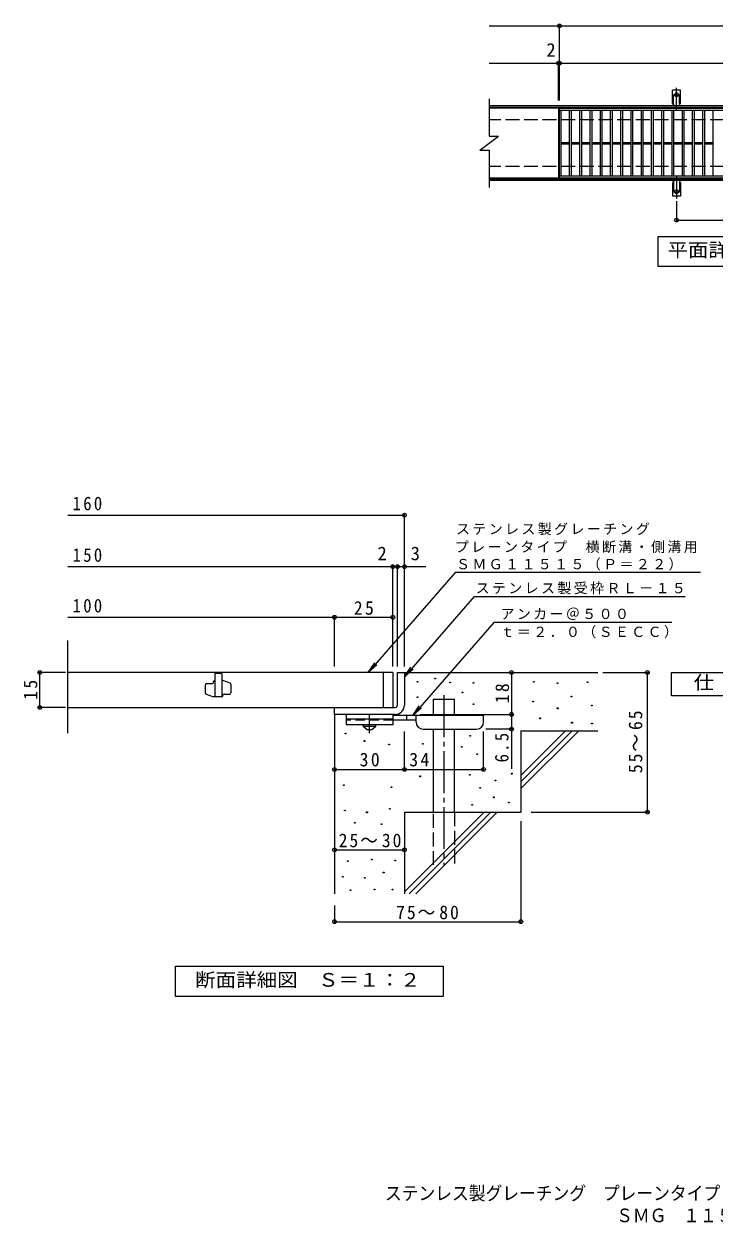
# Model space of a CAD drawing. Units: millimetres, scale not verified, with parts at other scales. Extents: x -325 to 314, y -275 to 246.
# Drawn here: x -325 to -29, y -275 to 240 of the extents above; entities that cross this region are included whole.
import ezdxf
from ezdxf.enums import TextEntityAlignment as Align

# ---------------------------------------------------------------- set-up
doc = ezdxf.new("R2010")
doc.units = ezdxf.units.MM
doc.header["$LTSCALE"] = 2
doc.header["$PDMODE"] = 32
doc.header["$PDSIZE"] = 1.6
for name, pattern in [('CHAIN1', [8, 5, -1, 1, -1]), ('CHAIN2', [12, 9, -1, 1, -1]), ('DASHED2', [3, 2, -1]), ('DASHED3', [4, 3, -1])]:
    doc.linetypes.add(name, pattern=pattern)
for name, color, linetype, lineweight in [('C-1', 2, 'Continuous', 9), ('C-2', 3, 'Continuous', 9), ('C-4', 7, 'Continuous', 9), ('C-5', 7, 'Continuous', 9), ('C-A', 3, 'Continuous', 9), ('D-0', 7, 'Continuous', 9), ('D-1', 2, 'Continuous', 9), ('D-2', 3, 'Continuous', 9), ('D-4', 7, 'Continuous', 9), ('D-5', 7, 'Continuous', 9), ('D-6', 6, 'Continuous', 9), ('D-9', 4, 'Continuous', 9)]:
    doc.layers.add(name, color=color, linetype=linetype, lineweight=lineweight)
doc.layers.add('F-5_F-5ﾚｲﾔ', color=2, linetype='Continuous')
doc.styles.add('ＭＳ ゴシック', font='')
doc.styles.get('ＭＳ ゴシック').set_extended_font_data('MS Gothic')

msp = doc.modelspace()

# ---------------------------------------------------------------- linework, layer by layer
at = {"layer": 'C-1'}
for p, q in [((135.542, 204.942), (-125.458, 204.942)), ((135.542, 204.341), (-125.458, 204.341)), ((135.542, 173.541), (-125.458, 173.541)), ((135.542, 172.941), (-125.458, 172.941))]:
    msp.add_line(p, q, dxfattribs=at)
at = {"layer": 'C-1', "linetype": 'DASHED3'}
for p, q in [((135.542, 198.941), (-125.458, 198.941)), ((135.542, 178.941), (-125.458, 178.941))]:
    msp.add_line(p, q, dxfattribs=at)
at = {"layer": 'C-2'}
for p, q in [((-125.458, 207.941), (-125.458, 191.941)), ((-95.658, 203.941), (-125.458, 203.941)), ((-95.658, 203.941), (-95.658, 173.941)), ((-95.258, 203.141), (103.542, 203.141)), ((-94.458, 174.741), (-94.458, 203.141)), ((-90.858, 174.741), (-90.858, 203.141)), ((-90.058, 174.741), (-90.058, 203.141)), ((-86.458, 174.741), (-86.458, 203.141)), ((-85.658, 174.741), (-85.658, 203.141)), ((-82.058, 174.741), (-82.058, 203.141)), ((-81.258, 174.741), (-81.258, 203.141)), ((-77.658, 174.741), (-77.658, 203.141)), ((-76.858, 174.741), (-76.858, 203.141)), ((-73.258, 174.741), (-73.258, 203.141)), ((-72.458, 174.741), (-72.458, 203.141)), ((-68.858, 174.741), (-68.858, 203.141)), ((-68.058, 174.741), (-68.058, 203.141)), ((-64.458, 174.741), (-64.458, 203.141)), ((-63.658, 174.741), (-63.658, 203.141)), ((-60.058, 174.741), (-60.058, 203.141)), ((-59.258, 174.741), (-59.258, 203.141)), ((-55.658, 174.741), (-55.658, 203.141)), ((-54.858, 174.741), (-54.858, 203.141)), ((-51.258, 174.741), (-51.258, 203.141)), ((-50.458, 174.741), (-50.458, 203.141)), ((-46.858, 174.741), (-46.858, 203.141)), ((-46.058, 174.741), (-46.058, 203.141)), ((-42.458, 174.741), (-42.458, 203.141)), ((-41.658, 174.741), (-41.658, 203.141)), ((-38.058, 174.741), (-38.058, 203.141)), ((-37.258, 174.741), (-37.258, 203.141)), ((-33.658, 174.741), (-33.658, 203.141)), ((-32.858, 174.741), (-32.858, 203.141)), ((-29.258, 174.741), (-29.258, 203.141)), ((-129.458, 185.941), (-121.458, 191.941)), ((-125.458, 191.941), (-121.458, 191.941)), ((-129.458, 185.941), (-125.458, 185.941)), ((-125.458, 185.941), (-125.458, 169.941)), ((-94.458, 189.241), (-90.858, 189.241)), ((-94.458, 188.641), (-90.858, 188.641)), ((-90.058, 189.241), (-86.458, 189.241)), ((-90.058, 188.641), (-86.458, 188.641)), ((-85.658, 189.241), (-82.058, 189.241)), ((-85.658, 188.641), (-82.058, 188.641)), ((-81.258, 189.241), (-77.658, 189.241)), ((-81.258, 188.641), (-77.658, 188.641)), ((-76.858, 189.241), (-73.258, 189.241)), ((-76.858, 188.641), (-73.258, 188.641)), ((-72.458, 189.241), (-68.858, 189.241)), ((-72.458, 188.641), (-68.858, 188.641)), ((-68.058, 189.241), (-64.458, 189.241)), ((-68.058, 188.641), (-64.458, 188.641)), ((-63.658, 189.241), (-60.058, 189.241)), ((-63.658, 188.641), (-60.058, 188.641)), ((-59.258, 189.241), (-55.658, 189.241)), ((-59.258, 188.641), (-55.658, 188.641)), ((-54.858, 189.241), (-51.258, 189.241)), ((-54.858, 188.641), (-51.258, 188.641)), ((-50.458, 189.241), (-46.858, 189.241)), ((-50.458, 188.641), (-46.858, 188.641)), ((-46.058, 189.241), (-42.458, 189.241)), ((-46.058, 188.641), (-42.458, 188.641)), ((-41.658, 189.241), (-38.058, 189.241)), ((-41.658, 188.641), (-38.058, 188.641)), ((-37.258, 189.241), (-33.658, 189.241)), ((-37.258, 188.641), (-33.658, 188.641)), ((-32.858, 189.241), (-29.258, 189.241)), ((-32.858, 188.641), (-29.258, 188.641)), ((-95.658, 173.941), (-125.458, 173.941)), ((103.542, 174.741), (-95.258, 174.741)), ((103.542, 173.941), (-95.258, 173.941))]:
    msp.add_line(p, q, dxfattribs=at)
msp.add_lwpolyline([(-95.258, 173.941), (-95.258, 203.941), (103.542, 203.941)], dxfattribs=at)
at = {"layer": 'C-4'}
for p, q in [((-125.458, 239.341), (135.542, 239.341)), ((-95.258, 207.341), (-95.258, 239.941)), ((-125.458, 223.341), (135.542, 223.341)), ((-95.658, 207.341), (-95.658, 223.941)), ((-44.958, 163.998), (-44.958, 155.341)), ((-44.958, 155.941), (55.042, 155.941))]:
    msp.add_line(p, q, dxfattribs=at)
for p in [(-95.258, 239.341), (-95.658, 223.341), (-95.258, 223.341), (-44.958, 155.941)]:
    msp.add_point(p, dxfattribs=at)
at = {"layer": 'C-5'}
msp.add_lwpolyline([(-52.858, 135.941), (-52.858, 148.941), (62.142, 148.941), (62.142, 135.941)], close=True, dxfattribs=at)
at = {"layer": 'C-A'}
for p, q in [((-46.708, 205.942), (-46.708, 211.742)), ((-43.208, 211.742), (-46.708, 211.742)), ((-43.208, 205.942), (-43.208, 211.742)), ((-46.708, 205.942), (-46.458, 205.942)), ((-46.558, 205.142), (-46.458, 205.142)), ((-43.459, 205.142), (-43.357, 205.142)), ((-43.208, 205.942), (-43.458, 205.942)), ((-46.708, 171.941), (-46.458, 171.941)), ((-46.708, 171.941), (-46.708, 166.141)), ((-46.558, 172.741), (-46.458, 172.741)), ((-43.459, 172.741), (-43.357, 172.741)), ((-43.208, 171.941), (-43.458, 171.941)), ((-43.208, 171.941), (-43.208, 166.141)), ((-43.208, 166.141), (-46.708, 166.141))]:
    msp.add_line(p, q, dxfattribs=at)
at = {"layer": 'C-A', "linetype": 'DASHED2'}
for p, q in [((-46.308, 205.912), (-46.308, 211.742)), ((-43.608, 205.912), (-43.608, 211.742)), ((-46.308, 171.971), (-46.308, 166.141)), ((-43.608, 171.971), (-43.608, 166.141))]:
    msp.add_line(p, q, dxfattribs=at)
at = {"layer": 'C-A', "color": 7, "linetype": 'CHAIN2'}
for p, q in [((-44.958, 203.248), (-44.958, 212.728)), ((-46.114, 209.742), (-43.803, 209.742)), ((-44.958, 174.635), (-44.958, 165.155)), ((-46.114, 168.141), (-43.803, 168.141))]:
    msp.add_line(p, q, dxfattribs=at)
at = {"layer": 'C-A'}
for centre in [(-44.958, 209.742), (-44.958, 168.141)]:
    msp.add_circle(centre, 0.85, dxfattribs=at)
for centre, start, end in [((-46.558, 204.742), 90.27596, 150.00047), ((-46.458, 205.542), 270, 90), ((-43.458, 205.542), 90, 269.8667), ((-43.358, 204.742), 29.99927, 89.75836), ((-46.558, 173.141), 209.99951, 269.72403), ((-46.458, 172.341), 270, 90), ((-43.458, 172.341), 90.13329, 270), ((-43.358, 173.141), 270.24162, 330.00072)]:
    msp.add_arc(centre, 0.4, start, end, dxfattribs=at)
at = {"layer": 'D-0'}
for points in [[(-148.708, -41.054), (-148.708, -40.754), (-148.408, -40.754), (-148.408, -41.054)], [(-156.385, -42.502), (-156.385, -42.202), (-156.086, -42.202), (-156.086, -42.502)], [(-142.281, -42.772), (-142.281, -42.472), (-141.981, -42.472), (-141.981, -42.772)], [(-132.293, -42.908), (-132.293, -42.608), (-131.993, -42.608), (-131.993, -42.908)], [(-106.442, -42.502), (-106.442, -42.202), (-106.142, -42.202), (-106.142, -42.502)], [(-96.29, -43.044), (-96.29, -42.744), (-95.99, -42.744), (-95.99, -43.044)], [(-83.297, -42.638), (-83.297, -42.337), (-82.997, -42.337), (-82.997, -42.638)], [(-156.354, -49.036), (-156.354, -48.736), (-156.054, -48.736), (-156.054, -49.036)], [(-137.031, -47.104), (-137.031, -46.804), (-136.731, -46.804), (-136.731, -47.104)], [(-106.712, -50.894), (-106.712, -50.594), (-106.412, -50.594), (-106.412, -50.894)], [(-90.252, -48.787), (-90.252, -48.487), (-89.952, -48.487), (-89.952, -48.787)], [(-132.305, -52.092), (-132.305, -51.792), (-132.005, -51.792), (-132.005, -52.092)], [(-96.155, -53.871), (-96.155, -53.571), (-95.855, -53.571), (-95.855, -53.871)], [(-81.542, -52.623), (-81.542, -52.323), (-81.242, -52.323), (-81.242, -52.623)], [(-103.722, -58.155), (-103.722, -57.855), (-103.422, -57.855), (-103.422, -58.155)], [(-89.994, -60.023), (-89.994, -59.723), (-89.694, -59.723), (-89.694, -60.023)], [(-81.411, -60.32), (-81.411, -60.02), (-81.111, -60.02), (-81.111, -60.32)], [(-187.254, -64.622), (-187.254, -64.322), (-186.954, -64.322), (-186.954, -64.622)], [(-133.706, -65.621), (-133.706, -65.321), (-133.406, -65.321), (-133.406, -65.621)], [(-179.183, -67.896), (-179.183, -67.596), (-178.883, -67.596), (-178.883, -67.896)], [(-168.525, -69.343), (-168.525, -69.042), (-168.225, -69.042), (-168.225, -69.343)], [(-154.005, -69.108), (-154.005, -68.808), (-153.705, -68.808), (-153.705, -69.108)], [(-137.311, -70.335), (-137.311, -70.035), (-137.011, -70.035), (-137.011, -70.335)], [(-130.77, -73.491), (-130.77, -73.191), (-130.47, -73.191), (-130.47, -73.491)], [(-133.864, -82.438), (-133.864, -82.138), (-133.564, -82.138), (-133.564, -82.438)], [(-115.788, -81.923), (-115.788, -81.623), (-115.489, -81.623), (-115.489, -81.923)], [(-188.041, -86.855), (-188.041, -86.555), (-187.741, -86.555), (-187.741, -86.855)], [(-167.585, -87.684), (-167.585, -87.384), (-167.285, -87.384), (-167.285, -87.684)], [(-155.254, -83.064), (-155.254, -82.764), (-154.954, -82.764), (-154.954, -83.064)], [(-122.837, -84.916), (-122.837, -84.616), (-122.537, -84.616), (-122.537, -84.916)], [(-129.471, -88.055), (-129.471, -87.755), (-129.171, -87.755), (-129.171, -88.055)], [(-123.513, -92.089), (-123.513, -91.789), (-123.214, -91.789), (-123.214, -92.089)], [(-187.558, -97.741), (-187.558, -97.441), (-187.258, -97.441), (-187.258, -97.741)], [(-168.296, -97.031), (-168.296, -96.731), (-167.996, -96.731), (-167.996, -97.031)], [(-132.871, -95.296), (-132.871, -94.996), (-132.571, -94.996), (-132.571, -95.296)], [(-117.142, -94.239), (-117.142, -93.939), (-116.842, -93.939), (-116.842, -94.239)], [(-183.271, -103.057), (-183.271, -102.756), (-182.971, -102.756), (-182.971, -103.057)], [(-178.053, -98.518), (-178.053, -98.218), (-177.753, -98.218), (-177.753, -98.518)], [(-171.868, -103.571), (-171.868, -103.271), (-171.568, -103.271), (-171.568, -103.571)], [(-175.909, -118.774), (-175.909, -118.474), (-175.609, -118.474), (-175.609, -118.774)], [(-186.264, -119.536), (-186.264, -119.236), (-185.964, -119.236), (-185.964, -119.536)], [(-165.936, -119.155), (-165.936, -118.855), (-165.636, -118.855), (-165.636, -119.155)], [(-188.395, -126.236), (-188.395, -125.936), (-188.095, -125.936), (-188.095, -126.236)], [(-178.955, -126.692), (-178.955, -126.392), (-178.655, -126.392), (-178.655, -126.692)], [(-170.884, -124.332), (-170.884, -124.032), (-170.584, -124.032), (-170.584, -124.332)], [(-185.122, -131.946), (-185.122, -131.646), (-184.822, -131.646), (-184.822, -131.946)], [(-174.767, -131.641), (-174.767, -131.341), (-174.467, -131.341), (-174.467, -131.641)], [(-167.154, -131.641), (-167.154, -131.341), (-166.854, -131.341), (-166.854, -131.641)]]:
    msp.add_lwpolyline(points, close=True, dxfattribs=at)
at = {"layer": 'D-1'}
for p, q in [((-164.811, -38.312), (-161.811, -38.312)), ((-164.811, -52.312), (-164.811, -38.312)), ((-161.811, -38.312), (-161.811, -52.312)), ((-191.812, -53.312), (-165.811, -53.312)), ((-165.811, -56.312), (-191.812, -56.312)), ((-191.811, -56.312), (-191.811, -53.312))]:
    msp.add_line(p, q, dxfattribs=at)
for centre, radius, start, end in [((-165.811, -52.312), 4, 270, 0.00024), ((-165.811, -52.312), 1, 270, 0.0002), ((-165.811, -52.313), 1, 270.02448, 0.01074)]:
    msp.add_arc(centre, radius, start, end, dxfattribs=at)
at = {"layer": 'D-2'}
for p, q in [((-306.344, -64.361), (-306.344, -24.573)), ((-166.811, -38.312), (-306.344, -38.312)), ((-243.311, -38.812), (-243.311, -48.812)), ((-240.311, -38.812), (-243.311, -38.812)), ((-240.311, -38.812), (-240.311, -48.812)), ((-170.811, -53.312), (-170.811, -38.312)), ((-166.811, -38.312), (-166.811, -53.312)), ((-247.311, -47.21), (-247.311, -43.562)), ((-246.811, -43.062), (-244.311, -43.062)), ((-243.811, -42.562), (-243.811, -42.313)), ((-239.811, -41.812), (-240.311, -41.812)), ((-236.642, -42.944), (-239.811, -41.812)), ((-236.311, -43.415), (-236.311, -47.062)), ((-246.979, -47.681), (-243.811, -48.812)), ((-240.311, -48.812), (-243.811, -48.812)), ((-239.811, -48.312), (-239.811, -48.063)), ((-239.311, -47.562), (-236.811, -47.562)), ((-306.344, -53.312), (-166.811, -53.312))]:
    msp.add_line(p, q, dxfattribs=at)
for centre, start, end in [((-246.811, -43.562), 90, 180), ((-244.311, -42.562), 270, 0), ((-243.311, -42.313), 90, 180), ((-236.811, -43.415), 0, 70.34616), ((-246.811, -47.21), 180, 250.34616), ((-240.311, -48.312), 270, 0), ((-239.311, -48.063), 90, 180), ((-236.811, -47.062), 270, 0)]:
    msp.add_arc(centre, 0.5, start, end, dxfattribs=at)
at = {"layer": 'D-4'}
for p, q in [((-306.344, 29.261), (-161.811, 29.261)), ((-161.811, -35.721), (-161.811, 29.861)), ((-306.344, 7.122), (-152.674, 7.122)), ((-166.811, -35.721), (-166.811, 7.722)), ((-164.811, -35.721), (-164.811, 7.722)), ((-191.811, -35.721), (-191.811, -14.028)), ((-307.414, -38.312), (-319.024, -38.312)), ((-318.424, -53.312), (-318.424, -38.312)), ((-115.819, -38.312), (-115.819, -56.312)), ((-76.605, -38.312), (-56.874, -38.312)), ((-57.474, -98.312), (-57.474, -38.312)), ((-307.414, -53.312), (-319.024, -53.312)), ((-155.01, -56.312), (-115.219, -56.312)), ((-115.819, -56.312), (-115.819, -79.662)), ((-161.811, -80.533), (-161.811, -63.612)), ((-127.811, -80.533), (-127.811, -63.612)), ((-115.219, -62.612), (-126.811, -62.612)), ((-111.81, -102.141), (-111.81, -145.929)), ((-107.363, -98.312), (-56.874, -98.312)), ((-191.811, -114.436), (-161.811, -114.436)), ((-191.811, -138.312), (-191.811, -145.929)), ((-191.811, -145.329), (-111.81, -145.329))]:
    msp.add_line(p, q, dxfattribs=at)
for points in [[(-306.344, -14.629), (-191.811, -14.629), (-166.811, -14.629)], [(-191.811, -79.933), (-161.811, -79.933), (-127.811, -79.933)]]:
    msp.add_lwpolyline(points, dxfattribs=at)
for p in [(-161.811, 29.261), (-166.811, 7.122), (-164.811, 7.122), (-161.811, 7.122), (-191.811, -14.629), (-166.811, -14.629), (-318.424, -38.312), (-115.819, -38.312), (-57.474, -38.312), (-318.424, -53.312), (-115.819, -56.312), (-115.819, -62.612), (-191.811, -79.933), (-161.811, -79.933), (-127.811, -79.933), (-57.474, -98.312), (-191.811, -114.436), (-161.811, -114.436), (-191.811, -145.329), (-111.81, -145.329)]:
    msp.add_point(p, dxfattribs=at)
at = {"layer": 'D-5'}
for p, q in [((-139.892, 4.734), (-177.358, -38.312)), ((-139.892, 4.734), (-59.654, 4.734)), ((-59.654, 4.734), (-34.729, 4.734)), ((-131.847, -5.73), (-161.811, -40.156)), ((-131.847, -5.73), (-41.182, -5.73)), ((-123.277, -16.703), (-158.187, -56.812)), ((-123.277, -16.703), (-47.008, -16.703)), ((-177.358, -38.312), (-174.596, -34.145)), ((-177.358, -38.312), (-173.611, -35.002)), ((-161.811, -40.156), (-159.048, -35.989)), ((-161.811, -40.156), (-158.064, -36.845)), ((-158.187, -56.812), (-155.424, -52.644)), ((-158.187, -56.812), (-154.44, -53.501))]:
    msp.add_line(p, q, dxfattribs=at)
msp.add_lwpolyline([(-47.097, -48.312), (-47.097, -38.312), (-2.097, -38.312), (-2.097, -48.312)], close=True, dxfattribs=at)
at = {"layer": 'D-5', "color": 2}
msp.add_lwpolyline([(-260.21, -177.501), (-260.21, -164.501), (-145.209, -164.501), (-145.209, -177.501)], close=True, dxfattribs=at)
at = {"layer": 'D-6'}
for p, q in [((-161.811, -38.312), (-78.81, -38.312)), ((-149.352, -49.812), (-140.352, -49.812)), ((-149.352, -56.812), (-149.352, -49.812)), ((-140.352, -56.812), (-140.352, -49.812)), ((-191.811, -56.312), (-191.811, -133.312)), ((-149.352, -98.312), (-149.352, -62.612)), ((-140.352, -98.312), (-140.352, -62.612)), ((-111.811, -63.312), (-78.81, -63.312)), ((-111.811, -63.312), (-111.811, -98.312)), ((-111.811, -82.514), (-92.608, -63.312)), ((-111.811, -85.342), (-89.78, -63.312)), ((-111.811, -88.171), (-86.952, -63.312)), ((-161.811, -98.312), (-161.811, -133.312)), ((-161.811, -98.312), (-111.811, -98.312)), ((-161.811, -132.514), (-127.609, -98.312)), ((-159.781, -133.312), (-124.781, -98.312)), ((-156.953, -133.312), (-121.953, -98.312))]:
    msp.add_line(p, q, dxfattribs=at)
at = {"layer": 'D-6', "linetype": 'CHAIN2'}
msp.add_line((-144.852, -48.119), (-144.852, -120.979), dxfattribs=at)
at = {"layer": 'D-6', "linetype": 'DASHED3'}
for p, q in [((-149.352, -120.979), (-149.352, -98.312)), ((-140.352, -98.312), (-140.352, -120.979))]:
    msp.add_line(p, q, dxfattribs=at)
at = {"layer": 'D-9', "color": 3}
for p, q in [((-186.811, -56.312), (-186.811, -60.812)), ((-166.811, -56.312), (-186.811, -56.312)), ((-166.811, -56.312), (-166.811, -60.812)), ((-166.811, -58.312), (-186.811, -58.312)), ((-166.811, -60.812), (-186.811, -60.812))]:
    msp.add_line(p, q, dxfattribs=at)
at = {"layer": 'D-9', "linetype": 'CHAIN1'}
msp.add_line((-176.811, -64.36), (-176.811, -56.312), dxfattribs=at)
at = {"layer": 'D-9', "color": 3, "linetype": 'DASHED2'}
msp.add_line((-166.811, -58.812), (-186.811, -58.812), dxfattribs=at)
at = {"layer": 'D-9', "color": 2}
for p, q in [((-179.561, -61.312), (-179.561, -60.812)), ((-179.561, -61.312), (-177.811, -62.812)), ((-179.561, -61.312), (-174.061, -61.312)), ((-175.811, -62.812), (-174.061, -61.312)), ((-174.061, -61.312), (-174.061, -60.812)), ((-177.811, -62.812), (-175.811, -62.812))]:
    msp.add_line(p, q, dxfattribs=at)
at = {"layer": 'D-9'}
for p, q in [((-127.811, -56.812), (-166.811, -56.812)), ((-156.806, -58.812), (-166.811, -58.812)), ((-160.811, -58.812), (-160.811, -56.812)), ((-156.811, -59.612), (-156.811, -56.812)), ((-127.811, -59.612), (-127.811, -56.812)), ((-153.811, -62.612), (-130.811, -62.612))]:
    msp.add_line(p, q, dxfattribs=at)
for centre, start, end in [((-153.811, -59.612), 180, 270), ((-130.811, -59.612), 270, 0)]:
    msp.add_arc(centre, 3, start, end, dxfattribs=at)

# ---------------------------------------------------------------- texts
at = {"layer": 'C-4', "color": 2, "style": 'ＭＳ ゴシック'}
msp.add_text('2', height=5.865, dxfattribs=at).set_placement((-100.851, 224.341), align=Align.BOTTOM_LEFT)
at = {"layer": 'C-5', "color": 2, "style": 'ＭＳ ゴシック', "width": 1.1}
msp.add_text('平面詳細図\u3000Ｓ＝１：１０', height=5.865, dxfattribs=at).set_placement((-48.858, 138.441), align=Align.BOTTOM_LEFT)
at = {"layer": 'D-4', "color": 2, "style": 'ＭＳ ゴシック'}
for s, p in [('2', (-173.4, 8.122)), ('3', (-159.15, 8.122))]:
    msp.add_text(s, height=5.865, dxfattribs=at).set_placement(p, align=Align.BOTTOM_LEFT)
at = {"layer": 'D-4', "color": 2, "char_height": 5.865, "attachment_point": 7, "style": 'ＭＳ ゴシック'}
for s, insert in [('\\T1.27;\\W0.95;25', (-183.56, -13.629)), ('\\T1.27;\\W0.95;30', (-181.061, -78.733)), ('\\T1.27;\\W0.95;34', (-159.737, -78.733)), ('\\T1.22;\\W0.95;25～30', (-190.061, -113.436)), ('\\T1.22;\\W0.95;75～80', (-165.384, -144.329))]:
    msp.add_mtext(s, dxfattribs=dict(at, insert=insert))
at = {"layer": 'D-4', "color": 2, "char_height": 5.865, "attachment_point": 7, "rotation": 90, "style": 'ＭＳ ゴシック'}
for s, insert in [('\\T1.27;\\W0.95;15', (-319.424, -50.062)), ('\\T1.27;\\W0.95;18', (-116.819, -51.562)), ('\\T1.22;\\W0.95;55～65', (-59.58, -81.562)), ('\\T1.27;\\W0.9;6.5', (-117.019, -76.951))]:
    msp.add_mtext(s, dxfattribs=dict(at, insert=insert))
at = {"layer": 'D-5', "color": 2, "style": 'ＭＳ ゴシック', "width": 1.1}
for s, p in [('仕\u3000様', (-37.597, -47.312)), ('断面詳細図\u3000Ｓ＝１：２', (-251.71, -175.001))]:
    msp.add_text(s, height=5.865, dxfattribs=at).set_placement(p, align=Align.BOTTOM_LEFT)
at = {"layer": 'D-5', "color": 2, "char_height": 5.865, "attachment_point": 7, "style": 'ＭＳ ゴシック'}
for s, insert in [('\\T1.27;\\W0.9;160', (-304.344, 31.261)), ('\\T1.27;\\W0.9;150', (-304.344, 9.122)), ('\\T1.27;\\W0.9;100', (-304.344, -12.629))]:
    msp.add_mtext(s, dxfattribs=dict(at, insert=insert))
at = {"layer": 'D-5', "char_height": 4.399, "attachment_point": 7, "style": 'ＭＳ ゴシック'}
for s, insert in [('\\T1.17;ステンレス製グレーチング', (-139.655, 20.611)), ('\\T1.17;プレーンタイプ\u3000横断溝・側溝用', (-140.156, 12.9)), ('\\T1.17;ＳＭＧ１１５１５（Ｐ＝２２）', (-139.655, 5.438)), ('\\T1.17;ステンレス製受枠ＲＬ－１５', (-131.224, -4.778)), ('\\T1.17;アンカー＠５００', (-120.548, -15.771)), ('\\T1.17;ｔ＝２．０（ＳＥＣＣ）', (-120.548, -23.634))]:
    msp.add_mtext(s, dxfattribs=dict(at, insert=insert))
at = {"layer": 'F-5_F-5ﾚｲﾔ', "style": 'ＭＳ ゴシック', "width": 0.9}
for s, p in [('ステンレス製グレーチング\u3000プレーンタイプ\u3000横断溝・側溝用', (-170.2, -266.622)), ('ＳＭＧ\u3000１１５１５（Ｐ＝２２）＋ＲＬ－１５', (-70.889, -276.138))]:
    msp.add_text(s, height=5.865, dxfattribs=at).set_placement(p, align=Align.BOTTOM_LEFT)

doc.saveas('drawing.dxf')
